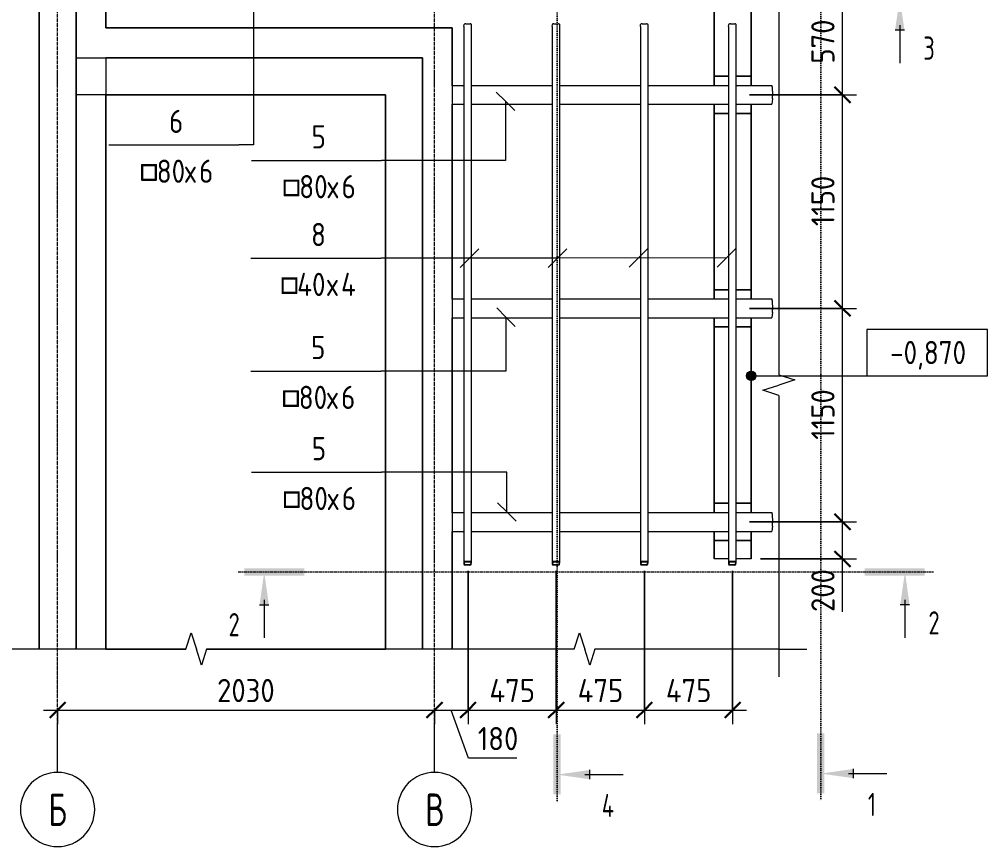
# Model space of a CAD drawing. Header units: millimetres. Extents: x 1343 to 81479, y -38120 to 27770.
# Drawn here: x 37631 to 42845, y 421 to 4876 of the extents above; entities that cross this region are included whole.
import ezdxf

# ---------------------------------------------------------------- set-up
doc = ezdxf.new("R2010")
doc.units = ezdxf.units.MM
doc.linetypes.add('02 Штрихпунктирная _20 мм_', pattern=[25, 20, -2.5, 0, -2.5])
doc.linetypes.add('04 Пунктир 10мм', pattern=[10, 0, -10])
for name, color, linetype, lineweight in [('AA_Dim', 7, 'Continuous', 9), ('AA_Dim-50', 7, 'Continuous', 9), ('AA_Oformlenie', 7, 'Continuous', 9), ('AA_Razrez', 7, 'Continuous', 9), ('AA_Vinoska', 7, 'Continuous', 9), ('AA_Visotnaya otmetka', 7, 'Continuous', 9), ('AF_Balki', 7, 'Continuous', 20), ('AF_Stena_Опалубка', 253, 'Continuous', 20), ('AF_Stena_Опалубка_Существующая', 253, 'Continuous', 20), ('Оси', 7, 'Continuous', 9)]:
    doc.layers.add(name, color=color, linetype=linetype, lineweight=lineweight)
doc.styles.add('ISOCPEUR_5', font='isocpeur.TTF', dxfattribs={"width": 0.7, "height": 125})
doc.styles.add('ISOCPEUR_6', font='isocpeur.TTF', dxfattribs={"width": 0.7, "height": 175})
doc.styles.add('ISOCPEUR_7', font='isocpeur.TTF', dxfattribs={"width": 0.9, "height": 125})
doc.styles.add('ISOCPEUR_8', font='isocpeur.TTF', dxfattribs={"width": 0.85, "height": 125})
doc.styles.add('ISOCPEUR_9', font='isocpeur.TTF', dxfattribs={"width": 0.85, "height": 125})
doc.dimstyles.new('05_Округл_5мм__прозр__3', dxfattribs={"dimscale": 304.8, "dimtxt": 125.344371, "dimasz": 0.278871, "dimexe": 0.246063, "dimexo": 0.164042, "dimgap": 0.016404, "dimtad": 1, "dimdec": 0, "dimrnd": 5, "dimdsep": 46, "dimtxsty": 'ISOCPEUR_7', "dimblk1": 'OBLIQUE', "dimblk2": 'OBLIQUE', "dimsah": 1, "dimcen": 0.09, "dimdle": 0.246063, "dimazin": 0, "dimtfac": 1, "dimtdec": 4, "dimtix": 1, "dimtmove": 1, "dimatfit": 3, "dimfxl": 1, "dimtvp": 1, "dimtolj": 1, "dimtzin": 0, "dimlwd": 18, "dimlwe": 18, "dimarcsym": 2})
doc.dimstyles.new('05_Округл_5мм__прозр__4', dxfattribs={"dimscale": 304.8, "dimtxt": 125.344371, "dimasz": 0.278871, "dimexe": 0.246063, "dimexo": 0.164042, "dimgap": 0.016404, "dimtad": 1, "dimdec": 0, "dimrnd": 5, "dimdsep": 46, "dimtxsty": 'ISOCPEUR_7', "dimblk1": 'OBLIQUE', "dimblk2": 'OBLIQUE', "dimsah": 1, "dimcen": 0.09, "dimdle": 0.246063, "dimazin": 0, "dimtfac": 1, "dimtdec": 4, "dimtix": 1, "dimtmove": 0, "dimatfit": 3, "dimfxl": 1, "dimtvp": 1, "dimtolj": 1, "dimtzin": 0, "dimlwd": 18, "dimlwe": 18, "dimarcsym": 2})

# ---------------------------------------------------------------- blocks, each defined once
blk = doc.blocks.new('354_Прокат Лист _НесКаркас_РабПлоск_ - 354_Прокат Лист _НесКаркас_РабПлоск_-4002182-КР_ПЛ_Км_2')
at = {"layer": 'AF_Balki'}
for p, q in [((-50, 21.9), (-50, 100)), ((-50, 100), (-50, 21.9)), ((-50, 100), (-1.1, 100)), ((-50, 100), (-1.1, 100)), ((99, 100), (150, 100)), ((99, 100), (150, 100)), ((150, 21.9), (150, 100)), ((150, 100), (150, 21.9)), ((-50, -100), (-50, -19.5)), ((-50, -19.5), (-50, -100)), ((150, -100), (150, -19.5)), ((150, -19.5), (150, -100)), ((-1.1, -100), (-50, -100)), ((-50, -100), (-1.1, -100)), ((150, -100), (99, -100)), ((99, -100), (150, -100))]:
    blk.add_line(p, q, dxfattribs=at)
blk = doc.blocks.new('253_Профиль гнутый сварной квадратный _НесКаркас_Балка_ - Балка_80х6-4084833-КР_ПЛ_Км_2')
at = {"layer": 'AF_Balki'}
for p, q in [((-20932, 2219), (-20995.1, 2219)), ((-20457, 2219), (-20890.6, 2219)), ((-19982, 2219), (-20415.6, 2219)), ((-19507, 2219), (-19940.6, 2219)), ((-19272.5, 2219), (-19465.6, 2219)), ((-19271.9, 2212.8), (-19270.4, 2163.9)), ((-19270.6, 2147.6), (-19273.4, 2120.4)), ((-20995.1, 2118.8), (-20932, 2118.8)), ((-20890.6, 2118.8), (-20457, 2118.8)), ((-20415.6, 2118.8), (-19982, 2118.8)), ((-19940.6, 2118.8), (-19507, 2118.8)), ((-19465.6, 2118.8), (-19273.7, 2118.8))]:
    blk.add_line(p, q, dxfattribs=at)
for centre, start_param, end_param in [((-19272.5, 2207), 5.219931, 6.283185), ((-19271, 2158.1), 3.649134, 5.219931), ((-19273.7, 2130.8), 3.125536, 3.649134)]:
    blk.add_ellipse(centre, major_axis=(0, 12), ratio=0.055502, start_param=start_param, end_param=end_param, dxfattribs=at)
blk = doc.blocks.new('253_Профиль гнутый сварной квадратный _НесКаркас_Балка_ - Балка_40х4-4135800-КР_ПЛ_Км_2')
at = {"layer": 'AF_Balki'}
for p, q in [((-19507, 4837.5), (-19505.5, 4849.2)), ((-19497, 4852.8), (-19473.1, 4852.1)), ((-19507, 4837.3), (-19507, 1941.7)), ((-19465.6, 1952.6), (-19465.6, 4848.2)), ((-19505.5, 1953.6), (-19507, 1941.9)), ((-19503, 1941.8), (-19501.5, 1953.4)), ((-19499.5, 1937.8), (-19475.6, 1937.1)), ((-19475.3, 1939), (-19499.3, 1939.7)), ((-19497.3, 1955.3), (-19473.3, 1954.5)), ((-19473.1, 1956.5), (-19497, 1957.2)), ((-19469.6, 1952.5), (-19471.1, 1940.8)), ((-19467.1, 1940.7), (-19465.6, 1952.3))]:
    blk.add_line(p, q, dxfattribs=at)
for centre, major_axis, start_param, end_param in [((-19497.5, 4848.9), (8, 0), 1.507964, 3.078761), ((-19473.6, 4848.2), (8, 0), 6.220353, 7.79115), ((-19499, 4837.3), (8, 0), 3.078761, 3.141593), ((-19499, 1941.7), (8, 0), 3.078761, 4.649557), ((-19497.5, 1953.3), (8, 0), 1.507964, 3.078761), ((-19499, 1941.7), (-4, 0), 6.220353, 6.283185), ((-19499, 1941.7), (4, 0), 3.34056, 4.649557), ((-19497.5, 1953.3), (4, 0), 1.507964, 3.078761), ((-19475.1, 1940.9), (8, 0), 4.649557, 6.220353), ((-19475.1, 1940.9), (4, 0), 4.649557, 6.220353), ((-19473.6, 1952.6), (4, 0), 6.220353, 7.79115), ((-19473.6, 1952.6), (8, 0), 6.220353, 7.79115)]:
    blk.add_ellipse(centre, major_axis=major_axis, ratio=0.486078, start_param=start_param, end_param=end_param, dxfattribs=at)
blk = doc.blocks.new('354_Прокат Лист _НесКаркас_РабПлоск_ - 354_Прокат Лист _НесКаркас_РабПлоск_-V23-КР_ПЛ_Км_2')
at = {"layer": 'AF_Balki'}
for p, q in [((-50, 21.9), (-50, 100)), ((-50, 100), (-50, 21.9)), ((-50, 100), (-1.2, 100)), ((-50, 100), (-1.2, 100)), ((99, 100), (150, 100)), ((99, 100), (150, 100)), ((150, 21.9), (150, 100)), ((150, 100), (150, 21.9)), ((-50, -100), (-50, -19.5)), ((-50, -19.5), (-50, -100)), ((150, -100), (150, -19.5)), ((150, -19.5), (150, -100)), ((-1.2, -100), (-50, -100)), ((-50, -100), (-1.2, -100)), ((150, -100), (99, -100)), ((99, -100), (150, -100))]:
    blk.add_line(p, q, dxfattribs=at)
blk = doc.blocks.new('354_Прокат Лист _НесКаркас_РабПлоск_ - 354_Прокат Лист _НесКаркас_РабПлоск_-V24-КР_ПЛ_Км_2')
at = {"layer": 'AF_Balki'}
for p, q in [((-50, 21.9), (-50, 100)), ((-50, 100), (-50, 21.9)), ((-50, 100), (-1.1, 100)), ((-50, 100), (-1.1, 100)), ((99, 100), (150, 100)), ((99, 100), (150, 100)), ((150, 21.9), (150, 100)), ((150, 100), (150, 21.9)), ((-50, -100), (-50, -19.3)), ((-50, -19.3), (-50, -100)), ((150, -100), (150, -19.3)), ((150, -19.3), (150, -100)), ((-1.1, -100), (-50, -100)), ((-50, -100), (-1.1, -100)), ((150, -100), (99, -100)), ((99, -100), (150, -100))]:
    blk.add_line(p, q, dxfattribs=at)
blk = doc.blocks.new('354_Прокат Лист _НесКаркас_РабПлоск_ - 354_Прокат Лист _НесКаркас_РабПлоск_-V25-КР_ПЛ_Км_2')
at = {"layer": 'AF_Balki'}
for p, q in [((-21155.1, 2219.8), (-21155.1, 2317.1)), ((-21155.1, 2142.4), (-21155.1, 2317.1)), ((-21155.1, 2045.1), (-21155.1, 2219.8)), ((-21155.1, 2142.4), (-21155.1, 2045.1))]:
    blk.add_line(p, q, dxfattribs=at)
blk = doc.blocks.new('253_Профиль гнутый сварной квадратный _НесКаркас_Балка_ - Балка_40х4-4135802-КР_ПЛ_Км_2')
at = {"layer": 'AF_Balki'}
for p, q in [((-19982, 4837.5), (-19980.5, 4849.2)), ((-19972, 4852.8), (-19948.1, 4852.1)), ((-19982, 4837.3), (-19982, 1941.7)), ((-19940.6, 1952.6), (-19940.6, 4848.2)), ((-19980.5, 1953.6), (-19982, 1941.9)), ((-19978, 1941.8), (-19976.5, 1953.4)), ((-19974.5, 1937.8), (-19950.6, 1937.1)), ((-19950.3, 1939), (-19974.3, 1939.7)), ((-19972.3, 1955.3), (-19948.3, 1954.5)), ((-19948.1, 1956.5), (-19972, 1957.2)), ((-19944.6, 1952.5), (-19946.1, 1940.8)), ((-19942.1, 1940.7), (-19940.6, 1952.3))]:
    blk.add_line(p, q, dxfattribs=at)
for centre, major_axis, start_param, end_param in [((-19972.5, 4848.9), (8, 0), 1.507964, 3.078761), ((-19948.6, 4848.2), (8, 0), 6.220353, 7.79115), ((-19974, 4837.3), (8, 0), 3.078761, 3.141593), ((-19974, 1941.7), (8, 0), 3.078761, 4.649557), ((-19972.5, 1953.3), (8, 0), 1.507964, 3.078761), ((-19974, 1941.7), (4, 0), 3.078761, 3.141593), ((-19974, 1941.7), (4, 0), 3.34056, 4.649557), ((-19972.5, 1953.3), (4, 0), 1.507964, 3.078761), ((-19950.1, 1940.9), (8, 0), 4.649557, 6.220353), ((-19950.1, 1940.9), (4, 0), 4.649557, 6.220353), ((-19948.6, 1952.6), (4, 0), 6.220353, 7.79115), ((-19948.6, 1952.6), (8, 0), 6.220353, 7.79115)]:
    blk.add_ellipse(centre, major_axis=major_axis, ratio=0.486078, start_param=start_param, end_param=end_param, dxfattribs=at)
blk = doc.blocks.new('253_Профиль гнутый сварной квадратный _НесКаркас_Балка_ - Балка_40х4-4135803-КР_ПЛ_Км_2')
at = {"layer": 'AF_Balki'}
for p, q in [((-20457, 4837.5), (-20455.5, 4849.2)), ((-20447, 4852.8), (-20423.1, 4852.1)), ((-20457, 4837.3), (-20457, 1941.7)), ((-20415.6, 1952.6), (-20415.6, 4848.2)), ((-20455.5, 1953.6), (-20457, 1941.9)), ((-20453, 1941.8), (-20451.5, 1953.4)), ((-20449.5, 1937.8), (-20425.6, 1937.1)), ((-20425.3, 1939), (-20449.3, 1939.7)), ((-20447.3, 1955.3), (-20423.3, 1954.5)), ((-20423.1, 1956.5), (-20447, 1957.2)), ((-20419.6, 1952.5), (-20421.1, 1940.8)), ((-20417.1, 1940.7), (-20415.6, 1952.3))]:
    blk.add_line(p, q, dxfattribs=at)
for centre, major_axis, start_param, end_param in [((-20447.5, 4848.9), (8, 0), 1.507964, 3.078761), ((-20423.6, 4848.2), (8, 0), 6.220353, 7.79115), ((-20449, 4837.3), (8, 0), 3.078761, 3.141593), ((-20449, 1941.7), (8, 0), 3.078761, 4.649557), ((-20447.5, 1953.3), (8, 0), 1.507964, 3.078761), ((-20449, 1941.7), (4, 0), 3.078761, 3.141593), ((-20449, 1941.7), (4, 0), 3.34056, 4.649557), ((-20447.5, 1953.3), (4, 0), 1.507964, 3.078761), ((-20425.1, 1940.9), (8, 0), 4.649557, 6.220353), ((-20425.1, 1940.9), (4, 0), 4.649557, 6.220353), ((-20423.6, 1952.6), (4, 0), 6.220353, 7.79115), ((-20423.6, 1952.6), (8, 0), 6.220353, 7.79115)]:
    blk.add_ellipse(centre, major_axis=major_axis, ratio=0.486078, start_param=start_param, end_param=end_param, dxfattribs=at)
blk = doc.blocks.new('253_Профиль гнутый сварной квадратный _НесКаркас_Балка_ - Балка_40х4-4135804-КР_ПЛ_Км_2')
at = {"layer": 'AF_Balki'}
for p, q in [((-20932, 4837.5), (-20930.5, 4849.2)), ((-20922, 4852.8), (-20898.1, 4852.1)), ((-20932, 4837.3), (-20932, 1941.7)), ((-20890.6, 1952.6), (-20890.6, 4848.2)), ((-20930.5, 1953.6), (-20932, 1941.9)), ((-20928, 1941.8), (-20926.5, 1953.4)), ((-20924.5, 1937.8), (-20900.6, 1937.1)), ((-20900.3, 1939), (-20924.3, 1939.7)), ((-20922.3, 1955.3), (-20898.3, 1954.5)), ((-20898.1, 1956.5), (-20922, 1957.2)), ((-20894.6, 1952.5), (-20896.1, 1940.8)), ((-20892.1, 1940.7), (-20890.6, 1952.3))]:
    blk.add_line(p, q, dxfattribs=at)
for centre, major_axis, start_param, end_param in [((-20922.5, 4848.9), (8, 0), 1.507964, 3.078761), ((-20898.6, 4848.2), (8, 0), 6.220353, 7.79115), ((-20924, 4837.3), (8, 0), 3.078761, 3.141593), ((-20924, 1941.7), (8, 0), 3.078761, 4.649557), ((-20922.5, 1953.3), (8, 0), 1.507964, 3.078761), ((-20924, 1941.7), (4, 0), 3.078761, 3.141593), ((-20924, 1941.7), (4, 0), 3.34056, 4.649557), ((-20922.5, 1953.3), (4, 0), 1.507964, 3.078761), ((-20900.1, 1940.9), (8, 0), 4.649557, 6.220353), ((-20900.1, 1940.9), (4, 0), 4.649557, 6.220353), ((-20898.6, 1952.6), (4, 0), 6.220353, 7.79115), ((-20898.6, 1952.6), (8, 0), 6.220353, 7.79115)]:
    blk.add_ellipse(centre, major_axis=major_axis, ratio=0.486078, start_param=start_param, end_param=end_param, dxfattribs=at)
blk = doc.blocks.new('253_Профиль гнутый сварной квадратный _НесКаркас_Балка_ - Балка_80х6-4084834-КР_ПЛ_Км_2')
at = {"layer": 'AF_Balki'}
for p, q in [((-20932, 3369), (-20995.1, 3369)), ((-20457, 3369), (-20890.7, 3369)), ((-19982, 3369), (-20415.7, 3369)), ((-19507, 3369), (-19940.7, 3369)), ((-19272.5, 3369), (-19465.7, 3369)), ((-19271.9, 3362.8), (-19270.4, 3313.9)), ((-19270.6, 3297.6), (-19273.4, 3270.4)), ((-20995.1, 3268.8), (-20932, 3268.8)), ((-20890.7, 3268.8), (-20457, 3268.8)), ((-20415.7, 3268.8), (-19982, 3268.8)), ((-19940.7, 3268.8), (-19507, 3268.8)), ((-19465.7, 3268.8), (-19273.7, 3268.8))]:
    blk.add_line(p, q, dxfattribs=at)
for centre, start_param, end_param in [((-19272.5, 3357), 5.219931, 6.283185), ((-19271, 3308.1), 3.649134, 5.219931), ((-19273.7, 3280.8), 3.125536, 3.649134)]:
    blk.add_ellipse(centre, major_axis=(0, 12), ratio=0.055502, start_param=start_param, end_param=end_param, dxfattribs=at)
blk = doc.blocks.new('011_Прямоугольник обрыва _ЭлУзла_ - 011_Прямоугольник обрыва _ЭлУзла_-4089323-КР_ПЛ_Км_2')
at = {"layer": 'AA_Oformlenie'}
for p, q in [((0, 4318.7), (0, 5685)), ((0, 5685), (990.6, 5685)), ((1101.9, 5685), (3081.7, 5685)), ((3193, 5685), (4182.2, 5685)), ((4182.2, 5685), (4182.2, 4318.7)), ((0, 1476.2), (0, 4207.4)), ((4182.2, 4207.4), (4182.2, 1476.2)), ((0, 0), (0, 1364.9)), ((4182.2, 1364.9), (4182.2, 0)), ((990.6, 0), (0, 0)), ((3081.7, 0), (1101.9, 0)), ((4182.2, 0), (3193, 0))]:
    blk.add_line(p, q, dxfattribs=at)
blk = doc.blocks.new('Разрез - Номер узла_ спереди-394134-КР_ПЛ_Км_2')
at = {"layer": 'AA_Razrez'}
for points in [[(7.33, 0.4), (7.33, -0.39), (0.87, -0.39), (0.87, 0.4)], [(3.5, -3.53), (2.5, -3.53), (3, 0)]]:
    blk.add_hatch(color=256, dxfattribs=at).paths.add_polyline_path(points)
for p, q in [((3, -3), (3, -7.1)), ((2.5, -3.53), (3.5, -3.53))]:
    blk.add_line(p, q, dxfattribs=at)
blk = doc.blocks.new('Разрез - Номер узла_ сзади-394133-КР_ПЛ_Км_2')
at = {"layer": 'AA_Razrez'}
for points in [[(7.33, 0.4), (7.33, -0.39), (0.87, -0.39), (0.87, 0.4)], [(3.5, -3.53), (2.5, -3.53), (3, 0)]]:
    blk.add_hatch(color=256, dxfattribs=at).paths.add_polyline_path(points)
for p, q in [((3, -3), (3, -7.1)), ((2.5, -3.53), (3.5, -3.53))]:
    blk.add_line(p, q, dxfattribs=at)
blk = doc.blocks.new('Ось сетки - d_4мм-2765513-КР_ПЛ_Км_2')
at = {"layer": 'Оси'}
for start, end in [(360, 180), (360, 180), (180, 360), (180, 360)]:
    blk.add_arc((0, 0), 4, start, end, dxfattribs=at)
blk = doc.blocks.new('DIMBLOCK62-КР_ПЛ_Км_2')
at = {"layer": 'AA_Dim-50', "lineweight": 30}
for p, q in [((42063.3, 2170), (42020.8, 2212.5)), ((42063.3, 2170), (42105.8, 2127.5)), ((42063.3, 1970), (42020.8, 2012.5)), ((42063.3, 1970), (42105.8, 1927.5))]:
    blk.add_line(p, q, dxfattribs=at)
at = {"layer": 'AA_Dim-50', "lineweight": 18}
for p, q in [((41561.7, 2170), (42138.3, 2170)), ((42063.3, 2170), (41561.7, 2170)), ((42063.3, 1895), (42063.3, 2170)), ((42063.3, 1968.7), (42063.3, 2070)), ((41621.7, 1970), (42138.3, 1970)), ((42063.3, 1970), (41621.7, 1970)), ((42063.3, 1684.6), (42063.3, 1968.7))]:
    blk.add_line(p, q, dxfattribs=at)
at = {"layer": 'AA_Dim-50', "color": 0, "lineweight": 18, "insert": (41895.4, 1684.6), "char_height": 125, "width": 280.961, "attachment_point": 1, "rotation": 90, "line_spacing_factor": 1.135194, "style": 'ISOCPEUR_7'}
blk.add_mtext('200', dxfattribs=at)
blk = doc.blocks.new('_Oblique')
at = {"color": 0, "linetype": 'ByBlock', "lineweight": -2}
blk.add_line((-0.5, -0.5), (0.5, 0.5), dxfattribs=at)
blk = doc.blocks.new('DIMBLOCK63-КР_ПЛ_Км_2')
at = {"layer": 'AA_Dim-50', "lineweight": 30}
for p, q in [((42063.3, 3320), (42020.8, 3362.5)), ((42063.3, 3320), (42105.8, 3277.5)), ((42063.3, 2170), (42020.8, 2212.5)), ((42063.3, 2170), (42105.8, 2127.5))]:
    blk.add_line(p, q, dxfattribs=at)
at = {"layer": 'AA_Dim-50', "lineweight": 18}
for p, q in [((41561.7, 3320), (42138.3, 3320)), ((42063.3, 3320), (41561.7, 3320)), ((42063.3, 2170), (42063.3, 3320)), ((41561.7, 2170), (42138.3, 2170)), ((42063.3, 2170), (41561.7, 2170))]:
    blk.add_line(p, q, dxfattribs=at)
at = {"layer": 'AA_Dim-50', "color": 0, "lineweight": 18, "insert": (41895.4, 2612.6), "char_height": 125, "width": 317.854, "attachment_point": 1, "rotation": 90, "line_spacing_factor": 1.135194, "style": 'ISOCPEUR_7'}
blk.add_mtext('1150', dxfattribs=at)
blk = doc.blocks.new('DIMBLOCK64-КР_ПЛ_Км_2')
at = {"layer": 'AA_Dim-50', "lineweight": 30}
for p, q in [((42063.3, 4470), (42020.8, 4512.5)), ((42063.3, 4470), (42105.8, 4427.5)), ((42063.3, 3320), (42020.8, 3362.5)), ((42063.3, 3320), (42105.8, 3277.5))]:
    blk.add_line(p, q, dxfattribs=at)
at = {"layer": 'AA_Dim-50', "lineweight": 18}
for p, q in [((41561.7, 4470), (42138.3, 4470)), ((42063.3, 4470), (41561.7, 4470)), ((42063.3, 3320), (42063.3, 4470)), ((41561.7, 3320), (42138.3, 3320)), ((42063.3, 3320), (41561.7, 3320))]:
    blk.add_line(p, q, dxfattribs=at)
at = {"layer": 'AA_Dim-50', "color": 0, "lineweight": 18, "insert": (41895.4, 3762.6), "char_height": 125, "width": 317.854, "attachment_point": 1, "rotation": 90, "line_spacing_factor": 1.135194, "style": 'ISOCPEUR_7'}
blk.add_mtext('1150', dxfattribs=at)
blk = doc.blocks.new('DIMBLOCK65-КР_ПЛ_Км_2')
at = {"layer": 'AA_Dim-50', "lineweight": 30}
for p, q in [((42063.3, 5040), (42020.8, 5082.5)), ((42063.3, 5040), (42105.8, 4997.5)), ((42063.3, 4470), (42020.8, 4512.5)), ((42063.3, 4470), (42105.8, 4427.5))]:
    blk.add_line(p, q, dxfattribs=at)
at = {"layer": 'AA_Dim-50', "lineweight": 18}
for p, q in [((41561.7, 5040), (42138.3, 5040)), ((42063.3, 5040), (41561.7, 5040)), ((42063.3, 4470), (42063.3, 5040)), ((41561.7, 4470), (42138.3, 4470)), ((42063.3, 4470), (41561.7, 4470))]:
    blk.add_line(p, q, dxfattribs=at)
at = {"layer": 'AA_Dim-50', "color": 0, "lineweight": 18, "insert": (41895.4, 4637.9), "char_height": 125, "width": 280.961, "attachment_point": 1, "rotation": 90, "line_spacing_factor": 1.135194, "style": 'ISOCPEUR_7'}
blk.add_mtext('570', dxfattribs=at)
blk = doc.blocks.new('DIMBLOCK68-КР_ПЛ_Км_2')
at = {"layer": 'AA_Dim-50', "lineweight": 18}
for p, q in [((37761.7, 1156.1), (39866.7, 1156.1)), ((37836.7, 1166.2), (37836.7, 1081.1)), ((37836.7, 1156.1), (37836.7, 1166.2)), ((39866.7, 1166.2), (39866.7, 1081.1)), ((39866.7, 1156.1), (39866.7, 1166.2))]:
    blk.add_line(p, q, dxfattribs=at)
at = {"layer": 'AA_Dim-50', "lineweight": 30}
for p, q in [((37836.7, 1156.1), (37794.2, 1113.6)), ((37836.7, 1156.1), (37879.2, 1198.6)), ((39866.7, 1156.1), (39824.2, 1113.6)), ((39866.7, 1156.1), (39909.2, 1198.6))]:
    blk.add_line(p, q, dxfattribs=at)
at = {"layer": 'AA_Dim-50', "color": 0, "lineweight": 18, "insert": (38695.7, 1324), "char_height": 125, "width": 374.614, "attachment_point": 1, "line_spacing_factor": 1.135194, "style": 'ISOCPEUR_7'}
blk.add_mtext('2030', dxfattribs=at)
blk = doc.blocks.new('DIMBLOCK69-КР_ПЛ_Км_2')
at = {"layer": 'AA_Dim-50', "lineweight": 18}
for p, q in [((40046.8, 1906.8), (40046.8, 1081.1)), ((40046.8, 1156.1), (40046.8, 1906.8)), ((39866.7, 1166.2), (39866.7, 1081.1)), ((39866.7, 1156.1), (39866.7, 1166.2)), ((39866.7, 1156.1), (40046.8, 1156.1)), ((40049.4, 897.2), (39956.8, 1156.1)), ((40309.9, 897.2), (40049.4, 897.2))]:
    blk.add_line(p, q, dxfattribs=at)
at = {"layer": 'AA_Dim-50', "lineweight": 30}
for p, q in [((39866.7, 1156.1), (39824.2, 1113.6)), ((39866.7, 1156.1), (39909.2, 1198.6)), ((40046.8, 1156.1), (40004.3, 1113.6)), ((40046.8, 1156.1), (40089.3, 1198.6))]:
    blk.add_line(p, q, dxfattribs=at)
at = {"layer": 'AA_Dim-50', "color": 0, "lineweight": 18, "insert": (40099.4, 1065), "char_height": 125, "width": 252.581, "attachment_point": 1, "line_spacing_factor": 1.135194, "style": 'ISOCPEUR_7'}
blk.add_mtext('180', dxfattribs=at)
blk = doc.blocks.new('DIMBLOCK70-КР_ПЛ_Км_2')
at = {"layer": 'AA_Dim-50', "lineweight": 18}
for p, q in [((40046.8, 1906.8), (40046.8, 1081.1)), ((40046.8, 1156.1), (40046.8, 1906.8)), ((40521.8, 1906.8), (40521.8, 1081.1)), ((40521.8, 1156.1), (40521.8, 1906.8)), ((40046.8, 1156.1), (40521.8, 1156.1))]:
    blk.add_line(p, q, dxfattribs=at)
at = {"layer": 'AA_Dim-50', "lineweight": 30}
for p, q in [((40046.8, 1156.1), (40004.3, 1113.6)), ((40046.8, 1156.1), (40089.3, 1198.6)), ((40521.8, 1156.1), (40479.3, 1113.6)), ((40521.8, 1156.1), (40564.3, 1198.6))]:
    blk.add_line(p, q, dxfattribs=at)
at = {"layer": 'AA_Dim-50', "color": 0, "lineweight": 18, "insert": (40162.5, 1324), "char_height": 125, "width": 292.313, "attachment_point": 1, "line_spacing_factor": 1.135194, "style": 'ISOCPEUR_7'}
blk.add_mtext('475', dxfattribs=at)
blk = doc.blocks.new('DIMBLOCK71-КР_ПЛ_Км_2')
at = {"layer": 'AA_Dim-50', "lineweight": 18}
for p, q in [((40521.8, 1906.8), (40521.8, 1081.1)), ((40521.8, 1156.1), (40521.8, 1906.8)), ((40996.8, 1906.8), (40996.8, 1081.1)), ((40996.8, 1156.1), (40996.8, 1906.8)), ((40521.8, 1156.1), (40996.8, 1156.1))]:
    blk.add_line(p, q, dxfattribs=at)
at = {"layer": 'AA_Dim-50', "lineweight": 30}
for p, q in [((40521.8, 1156.1), (40479.3, 1113.6)), ((40521.8, 1156.1), (40564.3, 1198.6)), ((40996.8, 1156.1), (40954.3, 1113.6)), ((40996.8, 1156.1), (41039.3, 1198.6))]:
    blk.add_line(p, q, dxfattribs=at)
at = {"layer": 'AA_Dim-50', "color": 0, "lineweight": 18, "insert": (40637.5, 1324), "char_height": 125, "width": 292.313, "attachment_point": 1, "line_spacing_factor": 1.135194, "style": 'ISOCPEUR_7'}
blk.add_mtext('475', dxfattribs=at)
blk = doc.blocks.new('DIMBLOCK72-КР_ПЛ_Км_2')
at = {"layer": 'AA_Dim-50', "lineweight": 18}
for p, q in [((40996.8, 1906.8), (40996.8, 1081.1)), ((40996.8, 1156.1), (40996.8, 1906.8)), ((41471.8, 1906.8), (41471.8, 1081.1)), ((41471.8, 1156.1), (41471.8, 1906.8)), ((40996.8, 1156.1), (41546.8, 1156.1))]:
    blk.add_line(p, q, dxfattribs=at)
at = {"layer": 'AA_Dim-50', "lineweight": 30}
for p, q in [((40996.8, 1156.1), (40954.3, 1113.6)), ((40996.8, 1156.1), (41039.3, 1198.6)), ((41471.8, 1156.1), (41429.3, 1113.6)), ((41471.8, 1156.1), (41514.3, 1198.6))]:
    blk.add_line(p, q, dxfattribs=at)
at = {"layer": 'AA_Dim-50', "color": 0, "lineweight": 18, "insert": (41112.5, 1324), "char_height": 125, "width": 292.313, "attachment_point": 1, "line_spacing_factor": 1.135194, "style": 'ISOCPEUR_7'}
blk.add_mtext('475', dxfattribs=at)
blk = doc.blocks.new('043_М_Балки_Полка - Позиция_Наименование_дп14 _засечка_-3988863-КР_ПЛ_Км_2')
at = {"layer": 'AA_Vinoska'}
blk.add_line((-7, 0), (7, 0), dxfattribs=at)
blk = doc.blocks.new('Высотные отметки - Рамка вверх-400294-КР_ПЛ_Км_2')
at = {"layer": 'AA_Vinoska'}
for p, q in [((-13, 0), (-13, 5)), ((-13, 5), (0, 5)), ((0, 5), (0, 0)), ((0, 0), (-13, 0))]:
    blk.add_line(p, q, dxfattribs=at)

msp = doc.modelspace()

# ---------------------------------------------------------------- hatches: boundary and pattern name
at = {"layer": 'AA_Visotnaya otmetka'}
h = msp.add_hatch(color=256, dxfattribs=at)
edge = h.paths.add_edge_path()
edge.add_arc((41571.7426, 2956.4042), 25, 0, 360)

# ---------------------------------------------------------------- linework, layer by layer
at = {"layer": 'AA_Razrez', "linetype": '04 Пунктир 10мм'}
for p, q in [((40526.5488, 7850.8218), (40526.5488, 658.5439)), ((41946.5488, 7851.8316), (41946.5488, 664.2556)), ((42549.4886, 1900), (38799.3247, 1900))]:
    msp.add_line(p, q, dxfattribs=at)
at = {"layer": 'AA_Vinoska'}
for p, q in [((38892.0256, 6430.8581), (38892.0256, 4199.9031)), ((38891.9061, 5027.1682), (38891.9061, 4199.9031)), ((40248.1959, 4435.0045), (40198.1959, 4485.0045)), ((40248.1959, 4435.0045), (40298.1959, 4385.0045)), ((40248.1959, 4435.0045), (40248.1959, 4116.701)), ((38892.0256, 4199.9031), (38813.1371, 4199.9031)), ((38891.9061, 4199.9031), (38813.1371, 4199.9031)), ((40248.1959, 4116.701), (39580.3988, 4116.701)), ((40054.2144, 3590.3365), (40104.2144, 3640.3365)), ((40529.2144, 3590.3365), (40579.2144, 3640.3365)), ((40964.2934, 3591.5573), (41014.2493, 3641.6013)), ((41439.2934, 3591.5573), (41489.2606, 3641.5901)), ((41439.2934, 3591.5573), (39577.7957, 3590.3365)), ((40964.2934, 3591.5573), (39577.7957, 3590.3365)), ((40054.2144, 3590.3365), (39577.7957, 3590.3365)), ((40529.2144, 3590.3365), (39577.7957, 3590.3365)), ((40054.2144, 3590.3365), (40004.2144, 3540.3365)), ((40529.2144, 3590.3365), (40479.2144, 3540.3365)), ((40964.2934, 3591.5573), (40914.3374, 3541.5133)), ((41439.2934, 3591.5573), (41389.3262, 3541.5245)), ((40251.3801, 3272.4434), (40201.3801, 3322.4434)), ((40251.3801, 3272.4434), (40301.3801, 3222.4434)), ((40251.3801, 3272.4434), (40251.3801, 2981.8717)), ((40251.3801, 2981.8717), (39577.7957, 2981.8717)), ((41720.7922, 2962.5587), (41807.4423, 2934.4043)), ((41807.4423, 2934.4043), (41720.7922, 2906.25)), ((41634.1896, 2878.75), (41720.7922, 2906.25)), ((41720.7922, 2851.25), (41634.1896, 2878.75)), ((40255.2606, 2437.2559), (39581.6762, 2437.2559)), ((40255.2606, 2223.1245), (40255.2606, 2437.2559)), ((40255.2606, 2223.1245), (40205.2606, 2273.1245)), ((40255.2606, 2223.1245), (40305.2606, 2173.1245)), ((38527.8268, 1485), (38555.9811, 1571.6501)), ((38555.9811, 1571.6501), (38584.1355, 1485)), ((40618.9313, 1485), (40647.0856, 1571.6501)), ((40647.0856, 1571.6501), (40675.2399, 1485)), ((38611.6355, 1398.3975), (38584.1355, 1485)), ((38639.1355, 1485), (38611.6355, 1398.3975)), ((40702.7399, 1398.3975), (40675.2399, 1485)), ((40730.2399, 1485), (40702.7399, 1398.3975)), ((41720.7922, 1485), (41720.7922, 1335)), ((41720.7922, 1485), (41870.7922, 1485))]:
    msp.add_line(p, q, dxfattribs=at)
at = {"layer": 'AA_Visotnaya otmetka'}
for p, q in [((41571.7426, 2956.4042), (42072.4102, 2956.4042)), ((42072.4102, 2956.4042), (42194.8702, 2956.4042))]:
    msp.add_line(p, q, dxfattribs=at)
msp.add_circle((41571.7426, 2956.4042), 25, dxfattribs=at)
at = {"layer": 'AF_Balki'}
for p, q in [((40024.7957, 4518.9967), (39961.7426, 4518.9967)), ((40499.7957, 4518.9967), (40066.2076, 4518.9967)), ((40974.7957, 4518.9967), (40541.2076, 4518.9967)), ((41449.7957, 4518.9967), (41016.2076, 4518.9967)), ((41684.3262, 4518.9967), (41491.2076, 4518.9967)), ((41684.9083, 4512.8291), (41686.4189, 4463.8883)), ((41686.1605, 4447.5687), (41683.4443, 4420.351)), ((39961.7426, 4418.8383), (40024.7957, 4418.8383)), ((40066.2027, 4418.8383), (40499.7957, 4418.8383)), ((40541.2027, 4418.8383), (40974.7957, 4418.8383)), ((41016.2027, 4418.8383), (41449.7957, 4418.8383)), ((41491.2027, 4418.8383), (41683.1205, 4418.8383))]:
    msp.add_line(p, q, dxfattribs=at)
for centre, start_param, end_param in [((41684.3262, 4506.9967), 5.219930727, 6.283185307), ((41685.8368, 4458.056), 3.6491344, 5.219930727), ((41683.1205, 4430.8383), 3.125535624, 3.6491344)]:
    msp.add_ellipse(centre, major_axis=(0, 12), ratio=0.05550171, start_param=start_param, end_param=end_param, dxfattribs=at)
at = {"layer": 'AF_Stena_Опалубка'}
for p, q in [((41371.7426, 5000.0341), (41371.7426, 4518.968)), ((41371.7426, 4518.968), (41371.7426, 5000.0341)), ((41571.7426, 5000.0122), (41571.7426, 4518.9854)), ((41571.7426, 4518.9854), (41571.7426, 5000.0122)), ((41371.7426, 4418.843), (41371.7426, 3368.9952)), ((41371.7426, 3368.9952), (41371.7426, 4418.843)), ((41571.7426, 4418.841), (41571.7426, 3368.9952)), ((41571.7426, 3368.9952), (41571.7426, 4418.841)), ((41371.7426, 3268.8994), (41371.7426, 2218.9952)), ((41371.7426, 2218.9952), (41371.7426, 3268.8994)), ((41571.7426, 3268.8611), (41571.7426, 2218.9952)), ((41571.7426, 2218.9952), (41571.7426, 3268.8611)), ((41371.7426, 2118.8994), (41371.7426, 1970)), ((41371.7426, 1970), (41371.7426, 2118.8994)), ((41571.7426, 2118.8611), (41571.7426, 1970)), ((41571.7426, 1970), (41571.7426, 2118.8611)), ((41449.7957, 1970), (41371.7426, 1970)), ((41449.7957, 1970), (41371.7426, 1970)), ((41571.7426, 1970), (41491.2237, 1970)), ((41571.7426, 1970), (41491.2237, 1970))]:
    msp.add_line(p, q, dxfattribs=at)
at = {"layer": 'AF_Stena_Опалубка_Существующая', "color": 254}
for p, q in [((37736.7426, 1485), (37736.7426, 6850)), ((37736.7426, 6850), (37736.7426, 1485)), ((37936.7426, 4670), (37936.7426, 6850)), ((37936.7426, 6850), (37936.7426, 1485)), ((37936.7426, 6850), (37936.7426, 1485)), ((37936.7426, 6850), (37936.7426, 1485)), ((37936.7426, 1485), (37936.7426, 6850)), ((37936.7426, 1485), (37936.7426, 6670)), ((38096.7426, 6670), (38096.7426, 4830)), ((38096.7426, 4830), (38096.7426, 5000)), ((39801.7426, 4830), (38096.7426, 4830)), ((38096.7426, 4830), (39801.7426, 4830)), ((39801.7426, 4830), (39961.7426, 4830)), ((39961.7426, 4830), (39801.7426, 4830)), ((39961.7426, 4830), (39961.7426, 1485)), ((39961.7426, 4518.9776), (39961.7426, 4830)), ((37936.7426, 4670), (39801.7426, 4670)), ((37936.7426, 4670), (37936.7426, 4470)), ((38096.7426, 4670), (38096.7426, 1485)), ((39801.7426, 4670), (38096.7426, 4670)), ((39801.7426, 4670), (38096.7426, 4670)), ((38096.7426, 4670), (39801.7426, 4670)), ((39801.7426, 4670), (39801.7426, 4470)), ((39801.7426, 4470), (39801.7426, 4670)), ((39801.7426, 4670), (39801.7426, 1485)), ((39801.7426, 1485), (39801.7426, 4670)), ((37936.7426, 1485), (37936.7426, 4470)), ((39601.7426, 4470), (37936.7426, 4470)), ((38096.7426, 1485), (38096.7426, 4470)), ((38096.7426, 4470), (39601.7426, 4470)), ((39601.7426, 4470), (39601.7426, 1485)), ((39601.7426, 1485), (39601.7426, 4470)), ((39801.7426, 4470), (39801.7426, 1485)), ((39801.7426, 1485), (39801.7426, 4470)), ((39961.7426, 3368.9576), (39961.7426, 4418.8862)), ((39961.7426, 2218.9576), (39961.7426, 3268.8398)), ((39961.7426, 1485), (39961.7426, 2118.8398)), ((38527.8268, 1485), (38096.7426, 1485)), ((38096.7426, 1485), (38527.8268, 1485)), ((39601.7426, 1485), (38639.1355, 1485)), ((38639.1355, 1485), (39601.7426, 1485))]:
    msp.add_line(p, q, dxfattribs=at)
at = {"layer": 'Оси', "linetype": '02 Штрихпунктирная _20 мм_'}
for p, q in [((37836.7426, 1070.7183), (37836.7426, 7240)), ((39866.7426, 1070.7183), (39866.7426, 7240))]:
    msp.add_line(p, q, dxfattribs=at)
at = {"layer": 'Оси'}
for p, q in [((37836.7426, 820.7183), (37836.7426, 1070.7183)), ((39866.7426, 820.7183), (39866.7426, 1070.7183))]:
    msp.add_line(p, q, dxfattribs=at)

# ---------------------------------------------------------------- block references
at = {"layer": 'AA_Oformlenie', "rotation": 180}
msp.add_blockref('011_Прямоугольник обрыва _ЭлУзла_ - 011_Прямоугольник обрыва _ЭлУзла_-4089323-КР_ПЛ_Км_2', (41720.7922, 7170), dxfattribs=at)
at = {"layer": 'AA_Razrez', "extrusion": (0, 0, -1), "xscale": 49.99999999999998, "yscale": 49.99999999999998, "zscale": 49.99999999999998}
for p in [(-42521.6933, 4995.5005), (-42549.4886, 1900)]:
    msp.add_blockref('Разрез - Номер узла_ сзади-394133-КР_ПЛ_Км_2', p, dxfattribs=at)
at = {"layer": 'AA_Razrez', "xscale": 49.99999999999998, "yscale": 49.99999999999998, "zscale": 49.99999999999998}
msp.add_blockref('Разрез - Номер узла_ спереди-394134-КР_ПЛ_Км_2', (38799.3247, 1900), dxfattribs=at)
at = {"layer": 'AA_Razrez', "xscale": 49.99999999999998, "yscale": 49.99999999999998, "zscale": 49.99999999999998, "rotation": 89.99999999999947}
for p in [(40526.5488, 658.5439), (41946.5488, 664.2556)]:
    msp.add_blockref('Разрез - Номер узла_ спереди-394134-КР_ПЛ_Км_2', p, dxfattribs=at)
at = {"layer": 'AA_Vinoska', "xscale": 49.99999999999998, "yscale": 49.99999999999998, "zscale": 49.99999999999998}
for p in [(38463.1371, 4199.9031), (39230.3988, 4116.701), (39227.7957, 3590.3365), (39227.7957, 2981.8717), (39231.6762, 2437.2559)]:
    msp.add_blockref('043_М_Балки_Полка - Позиция_Наименование_дп14 _засечка_-3988863-КР_ПЛ_Км_2', p, dxfattribs=at)
at = {"layer": 'AA_Vinoska', "extrusion": (0, 0, -1), "xscale": 49.99999999999998, "yscale": 49.99999999999998, "zscale": 49.99999999999998}
msp.add_blockref('Высотные отметки - Рамка вверх-400294-КР_ПЛ_Км_2', (-42194.8702, 2956.4042), dxfattribs=at)
at = {"layer": 'AF_Balki'}
for name, p in [('253_Профиль гнутый сварной квадратный _НесКаркас_Балка_ - Балка_40х4-4135804-КР_ПЛ_Км_2', (60956.8042, 0)), ('253_Профиль гнутый сварной квадратный _НесКаркас_Балка_ - Балка_40х4-4135803-КР_ПЛ_Км_2', (60956.8042, 0)), ('253_Профиль гнутый сварной квадратный _НесКаркас_Балка_ - Балка_40х4-4135802-КР_ПЛ_Км_2', (60956.8042, 0)), ('253_Профиль гнутый сварной квадратный _НесКаркас_Балка_ - Балка_40х4-4135800-КР_ПЛ_Км_2', (60956.8042, 0)), ('354_Прокат Лист _НесКаркас_РабПлоск_ - 354_Прокат Лист _НесКаркас_РабПлоск_-V25-КР_ПЛ_Км_2', (60956.8042, 2290.1374)), ('354_Прокат Лист _НесКаркас_РабПлоск_ - 354_Прокат Лист _НесКаркас_РабПлоск_-V25-КР_ПЛ_Км_2', (60956.8042, 1150)), ('253_Профиль гнутый сварной квадратный _НесКаркас_Балка_ - Балка_80х6-4084834-КР_ПЛ_Км_2', (60956.8042, 0)), ('354_Прокат Лист _НесКаркас_РабПлоск_ - 354_Прокат Лист _НесКаркас_РабПлоск_-V25-КР_ПЛ_Км_2', (60956.8042, 0)), ('253_Профиль гнутый сварной квадратный _НесКаркас_Балка_ - Балка_80х6-4084833-КР_ПЛ_Км_2', (60956.8042, 0))]:
    msp.add_blockref(name, p, dxfattribs=at)
at = {"layer": 'AF_Balki', "rotation": 89.99999999999962}
for name, p in [('354_Прокат Лист _НесКаркас_РабПлоск_ - 354_Прокат Лист _НесКаркас_РабПлоск_-V23-КР_ПЛ_Км_2', (41471.7426, 4420)), ('354_Прокат Лист _НесКаркас_РабПлоск_ - 354_Прокат Лист _НесКаркас_РабПлоск_-V24-КР_ПЛ_Км_2', (41471.7426, 3270)), ('354_Прокат Лист _НесКаркас_РабПлоск_ - 354_Прокат Лист _НесКаркас_РабПлоск_-4002182-КР_ПЛ_Км_2', (41471.7426, 2120))]:
    msp.add_blockref(name, p, dxfattribs=at)
at = {"layer": 'Оси', "xscale": 49.99999999999998, "yscale": 49.99999999999998, "zscale": 49.99999999999998}
for p in [(37836.7426, 620.7183), (39866.7426, 620.7183)]:
    msp.add_blockref('Ось сетки - d_4мм-2765513-КР_ПЛ_Км_2', p, dxfattribs=at)

# ---------------------------------------------------------------- texts
at = {"layer": 'AA_Razrez', "char_height": 125, "attachment_point": 1, "style": 'ISOCPEUR_5'}
for s, insert, width in [('\\fISOCPEUR|b0|i0|c204|p34|;\\W.7;3', (42498.5646, 4783.9034), 75.759469), ('\\fISOCPEUR|b0|i0|c204|p34|;\\W.7;2', (38757.7035, 1678.8158), 75.759469), ('\\fISOCPEUR|b0|i0|c204|p34|;\\W.7;2', (42526.3598, 1688.4029), 75.759469), ('\\fISOCPEUR|b0|i0|c204|p34|;\\W.7;4', (40767.3424, 704.782), 84.177187), ('\\fISOCPEUR|b0|i0|c204|p34|;\\W.7;1', (42199.9424, 710.4937), 53.312219)]:
    msp.add_mtext(s, dxfattribs=dict(at, insert=insert, width=width))
at = {"layer": 'AA_Vinoska', "char_height": 125, "attachment_point": 1}
for s, insert, width, style in [('\\fISOCPEUR|b0|i0|c204|p34|;\\W.85;6', (38436.8923, 4389.579), 91.993641, 'ISOCPEUR_8'), ('\\fISOCPEUR|b0|i0|c204|p34|;\\W.85;5', (39204.154, 4306.3769), 91.993641, 'ISOCPEUR_8'), ('80', (38370.7605, 4121.0307), 183.987281, 'ISOCPEUR_8'), ('\\fISOCPEUR|b0|i0|c204|p34|;\\W.85;6', (38598.4676, 4121.0307), 91.993641, 'ISOCPEUR_8'), ('\\fISOCPEUR|b0|i0|c130|p34|;\\W.85;□', (38275.1798, 4121.0307), 115.843844, 'ISOCPEUR_9'), ('\\fISOCPEUR|b0|i0|c204|p34|;\\W.85;х', (38522.5652, 4121.0307), 91.993641, 'ISOCPEUR_8'), ('80', (39138.0222, 4037.8286), 183.987281, 'ISOCPEUR_8'), ('\\fISOCPEUR|b0|i0|c204|p34|;\\W.85;6', (39365.7293, 4037.8286), 91.993641, 'ISOCPEUR_8'), ('\\fISOCPEUR|b0|i0|c130|p34|;\\W.85;□', (39042.4415, 4037.8286), 115.843844, 'ISOCPEUR_9'), ('\\fISOCPEUR|b0|i0|c204|p34|;\\W.85;х', (39289.8269, 4037.8286), 91.993641, 'ISOCPEUR_8'), ('\\fISOCPEUR|b0|i0|c204|p34|;\\W.85;8', (39201.5509, 3780.0124), 91.993641, 'ISOCPEUR_8'), ('40', (39126.9192, 3511.4641), 194.208797, 'ISOCPEUR_8'), ('\\fISOCPEUR|b0|i0|c204|p34|;\\W.85;4', (39363.0598, 3511.4641), 102.215156, 'ISOCPEUR_8'), ('\\fISOCPEUR|b0|i0|c130|p34|;\\W.85;□', (39031.3384, 3511.4641), 115.843844, 'ISOCPEUR_9'), ('\\fISOCPEUR|b0|i0|c204|p34|;\\W.85;х', (39287.1574, 3511.4641), 91.993641, 'ISOCPEUR_8'), ('\\fISOCPEUR|b0|i0|c204|p34|;\\W.85;5', (39201.5509, 3171.5476), 91.993641, 'ISOCPEUR_8'), ('\\fISOCPEUR|b0|i0|c130|p34|;\\W.85;□', (39039.8384, 2902.9994), 115.843844, 'ISOCPEUR_9'), ('80', (39135.4192, 2902.9994), 183.987281, 'ISOCPEUR_8'), ('\\fISOCPEUR|b0|i0|c204|p34|;\\W.85;6', (39363.1262, 2902.9994), 91.993641, 'ISOCPEUR_8'), ('\\fISOCPEUR|b0|i0|c204|p34|;\\W.85;х', (39287.2239, 2902.9994), 91.993641, 'ISOCPEUR_8'), ('\\fISOCPEUR|b0|i0|c204|p34|;\\W.85;5', (39205.4314, 2626.9318), 91.993641, 'ISOCPEUR_8'), ('80', (39139.2996, 2358.3835), 183.987281, 'ISOCPEUR_8'), ('\\fISOCPEUR|b0|i0|c204|p34|;\\W.85;6', (39367.0066, 2358.3835), 91.993641, 'ISOCPEUR_8'), ('\\fISOCPEUR|b0|i0|c130|p34|;\\W.85;□', (39043.7189, 2358.3835), 115.843844, 'ISOCPEUR_9'), ('\\fISOCPEUR|b0|i0|c204|p34|;\\W.85;х', (39291.1043, 2358.3835), 91.993641, 'ISOCPEUR_8')]:
    msp.add_mtext(s, dxfattribs=dict(at, insert=insert, width=width, style=style))
at = {"layer": 'AA_Visotnaya otmetka', "insert": (42319.9541, 3144.2441), "char_height": 125, "width": 479.798668, "attachment_point": 1, "line_spacing_factor": 1.135194, "style": 'ISOCPEUR_8'}
msp.add_mtext('-0,870', dxfattribs=at)
at = {"layer": 'Оси', "char_height": 175, "width": 120.653969, "attachment_point": 1, "style": 'ISOCPEUR_6'}
for s, insert in [('\\fISOCPEUR|b0|i0|c204|p34|;\\W.7;Б', (37786.9773, 706.9485)), ('\\fISOCPEUR|b0|i0|c204|p34|;\\W.7;В', (39816.9773, 706.9485))]:
    msp.add_mtext(s, dxfattribs=dict(at, insert=insert))

# ---------------------------------------------------------------- dimensions: what is measured, and where the dimension line sits
at = {"layer": 'AA_Dim', "lineweight": 18}
for base, p1, p2, override, picture, middle in [((42063.2627, 5040), (41511.7426, 4470), (41511.7426, 5040), {"dimpost": '<>', "dimfxl": 570}, 'DIMBLOCK65-КР_ПЛ_Км_2', (41995.7627, 4755)), ((42063.2627, 4470), (41511.7426, 3320), (41511.7426, 4470), {"dimpost": '<>', "dimfxl": 1150}, 'DIMBLOCK64-КР_ПЛ_Км_2', (41995.7627, 3895)), ((42063.2627, 3320), (41511.7426, 2170), (41511.7426, 3320), {"dimpost": '<>', "dimfxl": 1150}, 'DIMBLOCK63-КР_ПЛ_Км_2', (41995.7627, 2745))]:
    dim = msp.add_linear_dim(base=base, p1=p1, p2=p2, angle=90, dimstyle='05_Округл_5мм__прозр__4', override=override, dxfattribs=at)
    dim.commit()
    dim.dimension.update_dxf_attribs({"geometry": picture, "text_midpoint": middle})
dim = msp.add_linear_dim(base=(42063.2627, 2170), p1=(41571.7426, 1970), p2=(41511.7426, 2170), angle=90, dimstyle='05_Округл_5мм__прозр__3', override={"dimpost": '<>', "dimfxl": 208.80613}, dxfattribs=at)
dim.commit()
dim.dimension.update_dxf_attribs({"geometry": 'DIMBLOCK62-КР_ПЛ_Км_2', "text_midpoint": (41978.7562, 1825.0629), "dimtype": 160, "text_rotation": 90})
dim = msp.add_linear_dim(base=(40046.7655, 1156.1459), p1=(39866.7426, 1216.25), p2=(40046.7655, 1956.8279), dimstyle='05_Округл_5мм__прозр__3', override={"dimpost": '<>', "dimfxl": 762.144276}, dxfattribs=at)
dim.commit()
dim.dimension.update_dxf_attribs({"geometry": 'DIMBLOCK69-КР_ПЛ_Км_2', "text_midpoint": (40225.6865, 981.6936), "dimtype": 160})
for base, p1, p2, override, picture, middle in [((40521.7655, 1156.1459), (40046.7655, 1956.8279), (40521.7655, 1956.8279), {"dimpost": '<>', "dimfxl": 475}, 'DIMBLOCK70-КР_ПЛ_Км_2', (40284.2655, 1223.6459)), ((40996.7655, 1156.1459), (40521.7655, 1956.8279), (40996.7655, 1956.8279), {"dimpost": '<>', "dimfxl": 475}, 'DIMBLOCK71-КР_ПЛ_Км_2', (40759.2655, 1223.6459)), ((41471.7655, 1156.1459), (40996.7655, 1956.8279), (41471.7655, 1956.8279), {"dimpost": '<>', "dimfxl": 475}, 'DIMBLOCK72-КР_ПЛ_Км_2', (41234.2655, 1223.6459)), ((39866.7426, 1156.1459), (37836.7426, 1216.25), (39866.7426, 1216.25), {"dimpost": '<>', "dimfxl": 2030}, 'DIMBLOCK68-КР_ПЛ_Км_2', (38851.7426, 1223.6459))]:
    dim = msp.add_linear_dim(base=base, p1=p1, p2=p2, dimstyle='05_Округл_5мм__прозр__4', override=override, dxfattribs=at)
    dim.commit()
    dim.dimension.update_dxf_attribs({"geometry": picture, "text_midpoint": middle})

doc.saveas('drawing.dxf')
